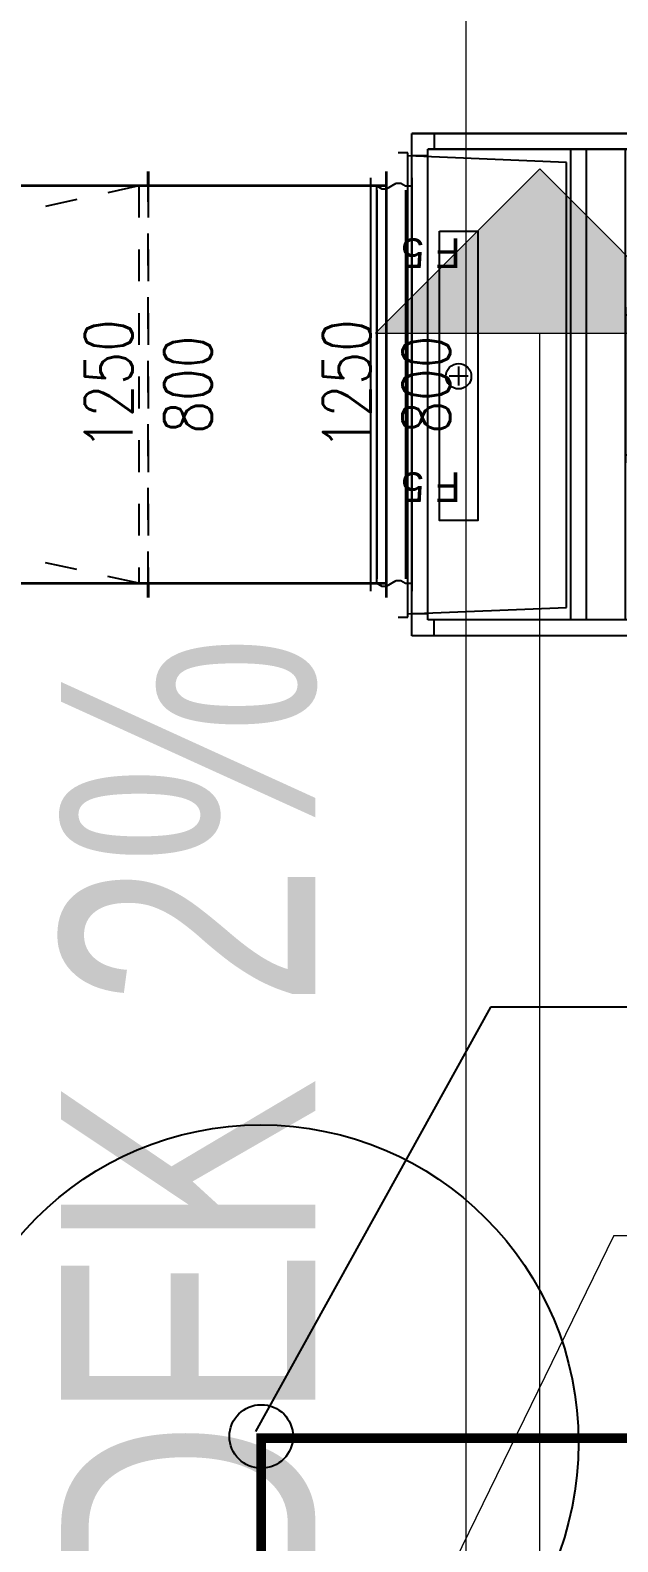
# Model space of a CAD drawing. Extents: x 6529560 to 6558080, y 5579316 to 5588131.
# Drawn here: x 6543309.13 to 6543310.98, y 5579511.859 to 5579516.613 of the extents above; entities that cross this region are included whole.
import ezdxf

# ---------------------------------------------------------------- set-up
doc = ezdxf.new("R2010")
doc.units = 0
doc.header["$MEASUREMENT"] = 0
for name, pattern in [('ACAD_ISO10W100', [18, 12, -3, 0, -3]), ('DASHED', [0.75, 0.5, -0.25]), ('GR_SOLID', [0])]:
    doc.linetypes.add(name, pattern=pattern)
doc.layers.get('0').update_dxf_attribs({"color": 2, "linetype": 'CONTINUOUS', "lineweight": 5})
for name, color, linetype in [('1', 2, 'CONTINUOUS'), ('Asekuracja', 6, 'CONTINUOUS'), ('FLUID-N1-150-DIM', 7, 'CONTINUOUS'), ('FLUID-N1-HID', 7, 'CONTINUOUS'), ('FLUID-W1-150-DIM', 7, 'CONTINUOUS'), ('IS_NAGRZEWNICA', 1, 'CONTINUOUS'), ('Sundoor', 60, 'CONTINUOUS')]:
    doc.layers.add(name, color=color, linetype=linetype)
for name, color, linetype, lineweight in [('arch_opisy', 20, 'CONTINUOUS', 13), ('arch_osie', 181, 'CONTINUOUS', 5), ('arch_zadaszenie_raster', 76, 'CONTINUOUS', 15), ('FLUID-N1', 7, 'CONTINUOUS', 35), ('FLUID-W1', 7, 'CONTINUOUS', 35), ('IS_CIĘŻARY', 1, 'CONTINUOUS', 25)]:
    doc.layers.add(name, color=color, linetype=linetype, lineweight=lineweight)
doc.styles.add('simplex', font='simplex.shx', dxfattribs={"width": 0.8})
doc.styles.get("Standard").update_dxf_attribs({"font": 'arial.ttf', "width": 0.75})

# ---------------------------------------------------------------- blocks, each defined once
blk = doc.blocks.new('A$C49CF53B7')
at = {"layer": '1'}
for p, q in [((5.6148892327e-06, 1580.000003172737), (275.0000056148892, 1580.000003172737)), ((5.6148892327e-06, 1580.000003172737), (5.6148892327e-06, 3.1727377063e-06)), ((70.00000561488923, 1580.000003172737), (70.00000561488923, 1530.000003172738)), ((275.0000056148892, 1580.000003172737), (1025.000005614889, 1580.000003172737)), ((1025.000005614889, 1580.000003172737), (3050.000005614889, 1580.000003172737)), ((2980.000005614889, 1580.000003172737), (2980.000005614889, 1530.000003172738)), ((3050.000005614889, 1580.000003172737), (3050.000005614889, 3.1727377063e-06)), ((3050.000005614889, 1580.000003172737), (4175.000005614889, 1580.000003172737)), ((3050.000005614889, 1580.000003172737), (3050.000005614889, 3.1727377063e-06)), ((3120.000005614889, 1580.000003172737), (3120.000005614889, 1530.000003172738)), ((4175.000005614889, 1580.000003172737), (4700.000005614889, 1580.000003172737)), ((4630.000005614889, 1580.000003172737), (4630.000005614889, 1530.000003172738)), ((4700.000005614889, 1580.000003172737), (4700.000005614889, 3.1727377063e-06)), ((50.00000561488923, 1530.000003172738), (275.0000056148892, 1530.000003172738)), ((50.00000561488923, 1530.000003172738), (50.00000561488923, 50.0000031727377)), ((50.00000561488923, 65.0000031727377), (50.00000561488923, 1525.000003172738)), ((175.0000056148892, 65.0000031727377), (175.0000056148892, 1525.000003172738)), ((250.0000056148892, 1530.000003172738), (250.0000056148892, 50.0000031727377)), ((275.0000056148892, 1530.000003172738), (1025.000005614889, 1530.000003172738)), ((300.0000056148892, 1530.000003172738), (300.0000056148892, 50.0000031727377)), ((363.0000056148892, 1531.000003172738), (363.0000056148892, 51.00000317273771)), ((1000.000005614889, 1530.000003172738), (1000.000005614889, 50.0000031727377)), ((1025.000005614889, 1530.000003172738), (3000.000005614889, 1530.000003172738)), ((1050.000005614889, 1530.000003172738), (1050.000005614889, 50.0000031727377)), ((1113.000005614889, 1531.000003172738), (1113.000005614889, 51.00000317273771)), ((1151.000005614889, 1235.000003172738), (1151.000005614889, 1531.000003172738)), ((1271.000005614889, 1235.000003172738), (1271.000005614889, 1531.000003172738)), ((1391.000005614889, 1235.000003172738), (1391.000005614889, 1531.000003172738)), ((1511.000005614889, 1235.000003172738), (1511.000005614889, 1531.000003172738)), ((1631.000005614889, 1235.000003172738), (1631.000005614889, 1531.000003172738)), ((1751.000005614889, 1235.000003172738), (1751.000005614889, 1531.000003172738)), ((1871.000005614889, 1235.000003172738), (1871.000005614889, 1531.000003172738)), ((2028.000005614889, 1531.000003172738), (2028.000005614889, 51.00000317273771)), ((2943.000005614889, 1531.000003172738), (2943.000005614889, 51.00000317273771)), ((3000.000005614889, 1530.000003172738), (3000.000005614889, 50.0000031727377)), ((3100.000005614889, 1530.000003172738), (4175.000005614889, 1530.000003172738)), ((3100.000005614889, 1530.000003172738), (3100.000005614889, 50.0000031727377)), ((4028.000005614889, 1531.000003172738), (4028.000005614889, 51.00000317273771)), ((4150.000005614889, 1530.000003172738), (4150.000005614889, 50.0000031727377)), ((4175.000005614889, 1530.000003172738), (4650.000005614889, 1530.000003172738)), ((4200.000005614889, 1530.000003172738), (4200.000005614889, 50.0000031727377)), ((4650.000005614889, 1530.000003172738), (4650.000005614889, 50.0000031727377)), ((5.6148892327e-06, 1510.000003172738), (50.00000561488923, 1510.000003172738)), ((175.0000056148892, 1500.000003172738), (50.00000561488923, 1500.000003172738)), ((363.0000056148892, 1521.000003172737), (393.0000056148892, 1521.000003172737)), ((393.0000056148892, 1521.000003172737), (393.0000056148892, 61.00000317273771)), ((393.0000056148892, 1511.000003172737), (993.0000056148893, 1491.000003172738)), ((993.0000056148893, 1491.000003172738), (993.0000056148893, 91.0000031727377)), ((3050.000005614889, 1510.000003172738), (3000.000005614889, 1510.000003172738)), ((3050.000005614889, 1510.000003172738), (3100.000005614889, 1510.000003172738)), ((4713.000005614889, 1511.000003172737), (4213.000005614889, 1491.000003172738)), ((4213.000005614889, 1491.000003172738), (4213.000005614889, 91.0000031727377)), ((4700.000005614889, 1510.000003172738), (4650.000005614889, 1510.000003172738)), ((4743.000005614889, 1521.000003172737), (4713.000005614889, 1521.000003172737)), ((4713.000005614889, 1521.000003172737), (4713.000005614889, 61.00000317273771)), ((4700.000005614889, 140.0000031727377), (4700.000005614889, 1440.000003172738)), ((4830.000005614889, 140.0000031727377), (4830.000005614889, 1440.000003172738)), ((4720.000005614889, 1415.000003172737), (4700.000005614889, 1415.000003172737)), ((4735.000005614889, 1406.000003172738), (4720.000005614889, 1415.000003172737)), ((4720.000005614889, 179.0000031727377), (4720.000005614889, 1401.000003172738)), ((4750.000005614888, 1406.000003172738), (4735.000005614889, 1406.000003172738)), ((4780.00000561489, 1424.000003172738), (4750.000005614888, 1406.000003172738)), ((4795.000005614889, 1424.000003172738), (4780.00000561489, 1424.000003172738)), ((4810.000005614889, 1415.000003172737), (4795.000005614889, 1424.000003172738)), ((4830.000005614889, 1415.000003172737), (4810.000005614889, 1415.000003172737)), ((4810.000005614889, 179.0000031727377), (4810.000005614889, 1401.000003172738)), ((1113.000005614889, 1235.000003172738), (2943.000005614889, 1235.000003172738)), ((1151.000005614889, 51.00000317273771), (1151.000005614889, 1235.000003172738)), ((1271.000005614889, 51.00000317273771), (1271.000005614889, 1235.000003172738)), ((1391.000005614889, 51.00000317273771), (1391.000005614889, 1235.000003172738)), ((1511.000005614889, 51.00000317273771), (1511.000005614889, 1235.000003172738)), ((1631.000005614889, 51.00000317273771), (1631.000005614889, 1235.000003172738)), ((1751.000005614889, 51.00000317273771), (1751.000005614889, 1235.000003172738)), ((1871.000005614889, 51.00000317273771), (1871.000005614889, 1235.000003172738)), ((2028.000005614889, 1185.000003172738), (2943.000005614889, 1185.000003172738)), ((2028.000005614889, 1150.000003172737), (2943.000005614889, 1150.000003172737)), ((3168.000005614889, 433.0000031727377), (3168.000005614889, 1148.000003172737)), ((3168.000005614889, 1148.000003172737), (3898.000005614889, 1148.000003172737)), ((3898.000005614889, 433.0000031727377), (3898.000005614889, 1148.000003172737)), ((2028.000005614889, 1115.000003172737), (2943.000005614889, 1115.000003172737)), ((2028.000005614889, 1080.000003172737), (2943.000005614889, 1080.000003172737)), ((2028.000005614889, 1045.000003172738), (2943.000005614889, 1045.000003172738)), ((2028.000005614889, 1010.000003172738), (2943.000005614889, 1010.000003172738)), ((3806.000005614889, 1038.000003172737), (3694.00000561489, 1038.000003172737)), ((3694.00000561489, 1038.000003172737), (3694.00000561489, 543.0000031727376)), ((3806.000005614889, 543.0000031727376), (3806.000005614889, 1038.000003172737)), ((3847.000005614889, 971.0000031727377), (3898.000005614889, 1016.000003172737)), ((3898.000005614889, 546.0000031727377), (3898.000005614889, 1036.000003172738)), ((3918.000005614889, 1011.000003172737), (3898.000005614889, 1011.000003172737)), ((3933.000005614889, 1002.000003172738), (3918.000005614889, 1011.000003172737)), ((3948.00000561489, 1002.000003172738), (3933.000005614889, 1002.000003172738)), ((3978.00000561489, 1020.000003172738), (3948.00000561489, 1002.000003172738)), ((3993.000005614889, 1020.000003172738), (3978.00000561489, 1020.000003172738)), ((4008.000005614889, 1011.000003172737), (3993.000005614889, 1020.000003172738)), ((4028.000005614889, 1011.000003172737), (4008.000005614889, 1011.000003172737)), ((4028.000005614889, 546.0000031727377), (4028.000005614889, 1036.000003172738)), ((2028.000005614889, 975.0000031727378), (2943.000005614889, 975.0000031727378)), ((3806.000005614889, 983.0000031727378), (3694.00000561489, 983.0000031727378)), ((3847.000005614889, 971.0000031727377), (3806.000005614889, 993.0000031727377)), ((3847.000005614889, 611.0000031727377), (3847.000005614889, 971.0000031727377)), ((3918.000005614889, 585.0000031727376), (3918.000005614889, 997.0000031727376)), ((4008.000005614889, 585.0000031727376), (4008.000005614889, 997.0000031727376)), ((2028.000005614889, 940.0000031727376), (2943.000005614889, 940.0000031727376)), ((2028.000005614889, 905.0000031727376), (2943.000005614889, 905.0000031727376)), ((3314.000005614889, 899.0000031727376), (3419.00000561489, 926.0000031727377)), ((3646.000005614889, 926.0000031727377), (3419.00000561489, 926.0000031727377)), ((3419.00000561489, 926.0000031727377), (3419.00000561489, 656.0000031727376)), ((3664.00000561489, 899.0000031727376), (3646.000005614889, 926.0000031727377)), ((3646.000005614889, 656.0000031727376), (3646.000005614889, 926.0000031727377)), ((2028.000005614889, 870.0000031727377), (2943.000005614889, 870.0000031727377)), ((3314.000005614889, 683.0000031727377), (3314.000005614889, 899.0000031727376)), ((3664.00000561489, 683.0000031727377), (3664.00000561489, 899.0000031727376)), ((3806.000005614889, 899.0000031727376), (3694.00000561489, 899.0000031727376)), ((2028.000005614889, 835.0000031727377), (2943.000005614889, 835.0000031727377)), ((2028.000005614889, 800.0000031727378), (2943.000005614889, 800.0000031727378)), ((2028.000005614889, 765.0000031727377), (2943.000005614889, 765.0000031727377)), ((3664.00000561489, 806.0000031727376), (3694.00000561489, 806.0000031727376)), ((3664.00000561489, 776.0000031727376), (3694.00000561489, 776.0000031727376)), ((3806.000005614889, 791.0000031727377), (3694.00000561489, 791.0000031727377)), ((2028.000005614889, 730.0000031727376), (2943.000005614889, 730.0000031727376)), ((2028.000005614889, 695.0000031727377), (2943.000005614889, 695.0000031727377)), ((3419.00000561489, 656.0000031727376), (3314.000005614889, 683.0000031727377)), ((3664.00000561489, 683.0000031727377), (3646.000005614889, 656.0000031727376)), ((3806.000005614889, 683.0000031727377), (3694.00000561489, 683.0000031727377)), ((2028.000005614889, 660.0000031727376), (2943.000005614889, 660.0000031727376)), ((2028.000005614889, 625.0000031727377), (2943.000005614889, 625.0000031727377)), ((3419.00000561489, 656.0000031727376), (3646.000005614889, 656.0000031727376)), ((2028.000005614889, 590.0000031727377), (2943.000005614889, 590.0000031727377)), ((3806.000005614889, 598.0000031727377), (3694.00000561489, 598.0000031727377)), ((3847.000005614889, 611.0000031727377), (3806.000005614889, 588.0000031727377)), ((3898.000005614889, 566.0000031727377), (3847.000005614889, 611.0000031727377)), ((3918.000005614889, 571.0000031727377), (3898.000005614889, 571.0000031727377)), ((3933.000005614889, 562.0000031727377), (3918.000005614889, 571.0000031727377)), ((3978.00000561489, 580.0000031727376), (3948.00000561489, 562.0000031727377)), ((3993.000005614889, 580.0000031727376), (3978.00000561489, 580.0000031727376)), ((4008.000005614889, 571.0000031727377), (3993.000005614889, 580.0000031727376)), ((4028.000005614889, 571.0000031727377), (4008.000005614889, 571.0000031727377)), ((2028.000005614889, 555.0000031727376), (2943.000005614889, 555.0000031727376)), ((3694.00000561489, 543.0000031727376), (3806.000005614889, 543.0000031727376)), ((3948.00000561489, 562.0000031727377), (3933.000005614889, 562.0000031727377)), ((2028.000005614889, 520.0000031727377), (2943.000005614889, 520.0000031727377)), ((2028.000005614889, 485.0000031727376), (2943.000005614889, 485.0000031727376)), ((2028.000005614889, 450.0000031727377), (2943.000005614889, 450.0000031727377)), ((3898.000005614889, 433.0000031727377), (3168.000005614889, 433.0000031727377)), ((2028.000005614889, 415.0000031727377), (2943.000005614889, 415.0000031727377)), ((2028.000005614889, 380.0000031727377), (2943.000005614889, 380.0000031727377)), ((2028.000005614889, 345.0000031727377), (2943.000005614889, 345.0000031727377)), ((2028.000005614889, 310.0000031727377), (2943.000005614889, 310.0000031727377)), ((2028.000005614889, 275.0000031727377), (2943.000005614889, 275.0000031727377)), ((2028.000005614889, 240.0000031727377), (2943.000005614889, 240.0000031727377)), ((2028.000005614889, 205.0000031727377), (2943.000005614889, 205.0000031727377)), ((2028.000005614889, 170.0000031727377), (2943.000005614889, 170.0000031727377)), ((4720.000005614889, 165.0000031727377), (4700.000005614889, 165.0000031727377)), ((4735.000005614889, 156.0000031727377), (4720.000005614889, 165.0000031727377)), ((4750.000005614888, 156.0000031727377), (4735.000005614889, 156.0000031727377)), ((4780.00000561489, 174.0000031727377), (4750.000005614888, 156.0000031727377)), ((4795.000005614889, 174.0000031727377), (4780.00000561489, 174.0000031727377)), ((4810.000005614889, 165.0000031727377), (4795.000005614889, 174.0000031727377)), ((4830.000005614889, 165.0000031727377), (4810.000005614889, 165.0000031727377)), ((2028.000005614889, 135.0000031727377), (2943.000005614889, 135.0000031727377)), ((2028.000005614889, 100.0000031727377), (2943.000005614889, 100.0000031727377)), ((5.6148892327e-06, 70.0000031727377), (50.00000561488923, 70.0000031727377)), ((175.0000056148892, 90.0000031727377), (50.00000561488923, 90.0000031727377)), ((50.00000561488923, 50.0000031727377), (275.0000056148892, 50.0000031727377)), ((275.0000056148892, 50.0000031727377), (50.00000561488923, 50.0000031727377)), ((70.00000561488923, 3.1727377063e-06), (70.00000561488923, 50.0000031727377)), ((275.0000056148892, 50.0000031727377), (1025.000005614889, 50.0000031727377)), ((1025.000005614889, 50.0000031727377), (275.0000056148892, 50.0000031727377)), ((393.0000056148892, 61.00000317273771), (363.0000056148892, 61.00000317273771)), ((993.0000056148893, 91.0000031727377), (393.0000056148892, 71.0000031727377)), ((1025.000005614889, 50.0000031727377), (3000.000005614889, 50.0000031727377)), ((3000.000005614889, 50.0000031727377), (1025.000005614889, 50.0000031727377)), ((2028.000005614889, 65.0000031727377), (2943.000005614889, 65.0000031727377)), ((2980.000005614889, 3.1727377063e-06), (2980.000005614889, 50.0000031727377)), ((3050.000005614889, 70.0000031727377), (3000.000005614889, 70.0000031727377)), ((3050.000005614889, 70.0000031727377), (3100.000005614889, 70.0000031727377)), ((3100.000005614889, 50.0000031727377), (4175.000005614889, 50.0000031727377)), ((4175.000005614889, 50.0000031727377), (3100.000005614889, 50.0000031727377)), ((3120.000005614889, 3.1727377063e-06), (3120.000005614889, 50.0000031727377)), ((4175.000005614889, 50.0000031727377), (4650.000005614889, 50.0000031727377)), ((4650.000005614889, 50.0000031727377), (4175.000005614889, 50.0000031727377)), ((4213.000005614889, 91.0000031727377), (4713.000005614889, 71.0000031727377)), ((4630.000005614889, 3.1727377063e-06), (4630.000005614889, 50.0000031727377)), ((4700.000005614889, 70.0000031727377), (4650.000005614889, 70.0000031727377)), ((4713.000005614889, 61.00000317273771), (4743.000005614889, 61.00000317273771)), ((5.6148892327e-06, 3.1727377063e-06), (275.0000056148892, 3.1727377063e-06)), ((275.0000056148892, 3.1727377063e-06), (5.6148892327e-06, 3.1727377063e-06)), ((275.0000056148892, 3.1727377063e-06), (1025.000005614889, 3.1727377063e-06)), ((1025.000005614889, 3.1727377063e-06), (275.0000056148892, 3.1727377063e-06)), ((1025.000005614889, 3.1727377063e-06), (3050.000005614889, 3.1727377063e-06)), ((3050.000005614889, 3.1727377063e-06), (1025.000005614889, 3.1727377063e-06)), ((3050.000005614889, 3.1727377063e-06), (4175.000005614889, 3.1727377063e-06)), ((4175.000005614889, 3.1727377063e-06), (3050.000005614889, 3.1727377063e-06)), ((4175.000005614889, 3.1727377063e-06), (4700.000005614889, 3.1727377063e-06)), ((4700.000005614889, 3.1727377063e-06), (4175.000005614889, 3.1727377063e-06))]:
    blk.add_line(p, q, dxfattribs=at)
for s, p in [('F 7', (410.0000056148892, 1066.000003172737)), ('F 5', (4546.000005614889, 1066.000003172737)), ('F 7', (410.0000056148892, 330.0000031727377)), ('F 5', (4546.000005614889, 330.0000031727377))]:
    blk.add_text(s, height=93, dxfattribs=at).set_placement(p)
blk = doc.blocks.new('*U878')
at = {"color": 4, "linetype": 'Continuous', "lineweight": -2}
for p, q in [((-375, 624.9999994303507), (-375, 670)), ((-375, -670), (-375, -625.00000056962))]:
    blk.add_line(p, q, dxfattribs=at)
at = {"layer": 'FLUID-N1-HID', "color": 8, "linetype": 'DASHED', "lineweight": -3}
for p, q in [((-375, 624.9999999999708), (-375, -625)), ((-375, 624.9999999999708), (375, 624.9999999999708)), ((375, 624.9999999999708), (375, -625)), ((-375, -625), (375, -625))]:
    blk.add_line(p, q, dxfattribs=at)
blk = doc.blocks.new('*U879')
at = {"color": 4, "linetype": 'Continuous', "lineweight": -2}
for p, q in [((-312.5000000000073, 4.094745236e-07, 669.9999997280246), (-312.5000000000073, 3.819714038e-07, 624.9999994304671)), ((-312.5000000000073, -3.819714038e-07, -625.0000005695327), (-312.5000000000073, -4.094745236e-07, -670.0000002719753))]:
    blk.add_line(p, q, dxfattribs=at)
at = {"layer": 'FLUID-N1-HID', "color": 8, "linetype": 'DASHED', "lineweight": -3}
for p, q in [((-312.5000000000073, -3.819714038e-07, -625.0000002444721), (-312.5000000000073, 3.819714038e-07, 624.9999997555278)), ((-312.5000000000073, 3.819714038e-07, 624.9999997555278), (-282.5000000000073, 3.819714038e-07, 624.9999997555278)), ((-282.5000000000073, -3.819714038e-07, -625.0000002444721), (-282.5000000000073, 3.819714038e-07, 624.9999997555278)), ((-282.5000000000073, 3.819714038e-07, 624.9999997555278), (282.5, 3.055774869e-07, 499.9999998166458)), ((282.5, -3.055774869e-07, -500.0000001833832), (282.5, 3.055774869e-07, 499.9999998166167)), ((282.5, 3.055774869e-07, 499.9999998166167), (312.5, 3.055774869e-07, 499.9999998166167)), ((312.5, -3.055774869e-07, -500.0000001833832), (312.5, 3.055774869e-07, 499.9999998166167)), ((-312.5000000000073, -3.819714038e-07, -625.0000002444721), (-282.5000000000073, -3.819714038e-07, -625.0000002444721)), ((-282.5000000000073, -3.819714038e-07, -625.0000002444721), (282.5, -3.055774869e-07, -500.0000001833541)), ((282.5, -3.055774869e-07, -500.0000001833832), (312.5, -3.055774869e-07, -500.0000001833832))]:
    blk.add_line(p, q, dxfattribs=at)
blk = doc.blocks.new('*U880')
at = {"color": 3, "linetype": 'Continuous', "lineweight": -2}
for p, q in [((-750, 669.9999999999708), (-750, 624.9999999999708)), ((750.0000000000072, 624.9999999999708), (750.0000000000072, 670)), ((-750, 624.9999999999708), (-750, -625)), ((750.0000000000072, -625), (750.0000000000072, 624.9999999999708)), ((-750, -625), (-750, -670.0000000000291)), ((750.0000000000072, -670), (750.0000000000072, -625))]:
    blk.add_line(p, q, dxfattribs=at)
at = {"color": 0, "linetype": 'ByBlock', "lineweight": -2}
for p, q in [((750.0000000000072, 624.9999999999708), (-750, 624.9999999999708)), ((-750, -625), (750.0000000000072, -625))]:
    blk.add_line(p, q, dxfattribs=at)
at = {"color": 3, "linetype": 'Continuous', "lineweight": -3}
for p, q in [((-720, 624.9999999999708), (-720, -625)), ((720.0000000000073, 624.9999999999708), (720.0000000000073, -625))]:
    blk.add_line(p, q, dxfattribs=at)
blk = doc.blocks.new('*U911')
at = {"color": 4, "linetype": 'Continuous', "lineweight": -2}
for p, q in [((-375.0000000000073, 624.9999994303798), (-375.0000000000073, 670)), ((-375.0000000000073, -670), (-375.0000000000073, -625.00000056962))]:
    blk.add_line(p, q, dxfattribs=at)
at = {"layer": 'FLUID-N1-HID', "color": 8, "linetype": 'DASHED', "lineweight": -3}
for p, q in [((-375.0000000000073, 625), (-375.0000000000073, -625)), ((-375.0000000000073, 625), (374.9999999999927, 625)), ((375, 625), (375, -625)), ((-375.0000000000073, -625.0000000000291), (374.9999999999927, -625.0000000000291))]:
    blk.add_line(p, q, dxfattribs=at)
blk = doc.blocks.new('*U912')
at = {"color": 4, "linetype": 'Continuous', "lineweight": -2}
for p, q in [((-312.5, 4.094727046e-07, 669.9999997280246), (-312.5, 3.819714038e-07, 624.9999994304671)), ((-312.5, -3.819732228e-07, -625.0000005695327), (-312.5, -4.094745236e-07, -670.0000002720043))]:
    blk.add_line(p, q, dxfattribs=at)
at = {"layer": 'FLUID-N1-HID', "color": 8, "linetype": 'DASHED', "lineweight": -3}
for p, q in [((-312.5, -3.819732228e-07, -625.0000002444721), (-312.5, 3.819714038e-07, 624.9999997555278)), ((-312.5, 3.819714038e-07, 624.9999997555278), (-282.5, 3.819714038e-07, 624.9999997555278)), ((-282.5, -3.819732228e-07, -625.0000002444721), (-282.5, 3.819714038e-07, 624.9999997555278)), ((-282.5, 3.819714038e-07, 624.9999997555278), (282.5, 3.055774869e-07, 499.9999998166458)), ((282.5, -3.055774869e-07, -500.0000001833541), (282.5, 3.055774869e-07, 499.9999998166167)), ((282.5, 3.055774869e-07, 499.9999998166167), (312.5000000000073, 3.055774869e-07, 499.9999998166167)), ((312.5, -3.055774869e-07, -500.0000001833541), (312.5, 3.055774869e-07, 499.9999998166167)), ((-312.5, -3.819732228e-07, -625.0000002444721), (-282.5, -3.819732228e-07, -625.0000002444721)), ((-282.5, -3.819732228e-07, -625.0000002444721), (282.5, -3.055774869e-07, -500.0000001833541)), ((282.5, -3.055774869e-07, -500.0000001833541), (312.5000000000073, -3.055774869e-07, -500.0000001833541))]:
    blk.add_line(p, q, dxfattribs=at)
blk = doc.blocks.new('*U921')
at = {"color": 3, "linetype": 'Continuous', "lineweight": -2}
for p, q in [((-750, 669.9999999999708), (-750, 625)), ((750, 625), (750, 670.0000000000291)), ((-750, 625), (-750, -625)), ((750, -625), (750, 625)), ((-750, -625), (-750, -670.0000000000291)), ((750, -670), (750, -625))]:
    blk.add_line(p, q, dxfattribs=at)
at = {"color": 0, "linetype": 'ByBlock', "lineweight": -2}
for p, q in [((750, 625), (-750, 625)), ((-750, -625), (750, -625))]:
    blk.add_line(p, q, dxfattribs=at)
at = {"color": 3, "linetype": 'Continuous', "lineweight": -3}
for p, q in [((-720, 625), (-720, -625)), ((720, 625), (720, -625))]:
    blk.add_line(p, q, dxfattribs=at)

msp = doc.modelspace()

# ---------------------------------------------------------------- hatches: boundary and pattern name
at = {"layer": 'arch_opisy', "linetype": 'GR_SOLID'}
msp.add_hatch(color=8, dxfattribs=at).paths.add_polyline_path([(6543310.216486586, 5579515.660170621), (6543310.733644586, 5579516.17732662), (6543311.250800586, 5579515.660170621)])
at = {"layer": 'arch_zadaszenie_raster'}
h = msp.add_hatch(dxfattribs=at)
h.set_pattern_fill('ANSI32,_O', color=256, scale=6, angle=45)
h.set_pattern_definition([(90, (0, 0), (-2.25, 4e-16), []), (90, (0.7499999987414764, 0.7499999987414763), (-2.25, 4e-16), [])])
h.paths.add_polyline_path([(6543267.557206843, 5579506.670167253), (6543376.157140385, 5579506.670167253), (6543376.157140385, 5579517.970125428), (6543267.557206843, 5579517.970125428)])
h.paths.add_polyline_path([(6543333.857066277, 5579514.9894225), (6543333.857066277, 5579513.7894225), (6543339.857066277, 5579513.7894225), (6543339.857066277, 5579514.9894225)], flags=16)
h.paths.add_polyline_path([(6543345.857066275, 5579514.989421268), (6543345.857066275, 5579513.789421268), (6543351.857066276, 5579513.789421268), (6543351.857066276, 5579514.989421268)], flags=16)
h.paths.add_polyline_path([(6543344.94254697, 5579517.265056835), (6543343.382546971, 5579517.265056835), (6543343.382546971, 5579516.005056835), (6543344.94254697, 5579516.005056835)], flags=16)
h.paths.add_polyline_path([(6543295.697172761, 5579514.810125429), (6543295.697172761, 5579516.370125428), (6543293.837172764, 5579516.370125428), (6543293.837172764, 5579514.810125429)], flags=16)
h.paths.add_polyline_path([(6543295.697172761, 5579509.550125431), (6543295.697172761, 5579511.110125429), (6543293.837172764, 5579511.110125429), (6543293.837172764, 5579509.550125431)], flags=16)

# ---------------------------------------------------------------- linework, layer by layer
at = {"color": 2}
for q in [(6543309.857135714, 5579510.550156467, -0.0111760663303358), (6543318.214082805, 5579512.822216595, 7375.591727549812)]:
    msp.add_line((6543310.967123917, 5579512.822216595, 7375.591727549812), q, dxfattribs=at)
at = {"layer": 'arch_opisy', "color": 8}
msp.add_line((6543310.733644586, 5579509.66017062), (6543310.733644586, 5579515.660170621), dxfattribs=at)
at = {"layer": 'arch_opisy', "color": 8, "extrusion": (0, 0, -1)}
msp.add_lwpolyline([(-6543310.216486586, 5579515.660170621), (-6543311.250800586, 5579515.660170621), (-6543310.733644586, 5579516.17732662), (-6543310.216486586, 5579515.660170621)], dxfattribs=at)
at = {"layer": 'arch_osie', "linetype": 'ACAD_ISO10W100', "ltscale": 0.3, "extrusion": (-4.9483178e-09, -8.026501e-10, 1)}
msp.add_lwpolyline([(6543309.857134329, 5579501.825043616), (6543309.857135954, 5579512.170168825)], dxfattribs=at)
at = {"layer": 'Asekuracja', "const_width": 0.03}
msp.add_lwpolyline([(6543269.797135264, 5579514.784297917), (6543269.797135264, 5579508.925663126), (6543309.857137858, 5579508.917815338), (6543309.857138194, 5579512.184819122), (6543369.807139169, 5579512.176972943)], dxfattribs=at)
at = {"layer": 'IS_NAGRZEWNICA'}
for elevation in [-31.95108713718855, -32.48608713441081]:
    msp.add_lwpolyline([(6543310.418500666, 5579515.980578845), (6543310.538500666, 5579515.980578845), (6543310.538500666, 5579515.070578845), (6543310.418500666, 5579515.070578845)], close=True, dxfattribs=dict(at, elevation=elevation))
for points, elevation in [([(6543310.448500666, 5579515.525578846), (6543310.508500666, 5579515.525578846)], -31.95108713718855), ([(6543310.448500666, 5579515.525578846), (6543310.508500666, 5579515.525578846)], -32.48608713441081), ([(6543310.478500664, 5579515.555578845), (6543310.478500664, 5579515.495578845)], -31.95108713718855), ([(6543310.478500664, 5579515.555578844), (6543310.478500664, 5579515.495578845)], -32.48608713441081)]:
    msp.add_lwpolyline(points, dxfattribs=dict(at, elevation=elevation))
for centre in [(6543310.478500664, 5579515.524578845, -31.95108713718855), (6543310.478500664, 5579515.524578845, -32.48608713441081)]:
    msp.add_circle(centre, 0.04, dxfattribs=at)
at = {"layer": 'Sundoor'}
for p, q in [((6543310.578367079, 5579513.540834706, 7375.591727549812), (6543309.838771571, 5579512.205744181, 229.2972867484377)), ((6543316.947008886, 5579513.540834706, 7375.591727549812), (6543310.578367079, 5579513.540834706, 7375.591727549812)), ((6543369.857135952, 5579512.170169468, 6.8409463e-08), (6543309.857135686, 5579512.19014746)), ((6543309.857135741, 5579508.910165473, -0.0223521326634), (6543309.857135686, 5579512.19014746))]:
    msp.add_line(p, q, dxfattribs=at)
at = {"layer": 'Sundoor', "color": 63}
msp.add_circle((6543309.856268, 5579512.170169214, 9.0294634e-09), 1, dxfattribs=at)
at = {"layer": 'Sundoor'}
msp.add_circle((6543309.857135686, 5579512.19014746), 0.1, dxfattribs=at)

# ---------------------------------------------------------------- block references
at = {"layer": '1', "xscale": 0.001, "yscale": 0.001, "zscale": 0.001, "rotation": 180}
msp.add_blockref('A$C49CF53B7', (6543315.031500672, 5579516.288455787, 18.45410410315344), dxfattribs=at)
at = {"layer": 'FLUID-N1', "color": 4, "linetype": 'Continuous', "extrusion": (1e-16, -1, 6.111551e-10), "xscale": 0.001, "yscale": 0.001, "zscale": 0.001, "rotation": 180}
for name, p in [('*U879', (6543309.189000666, 17.48751340626534, -5579515.498455878)), ('*U912', (6543309.189000666, 17.45251340904308, -5579515.498455878))]:
    msp.add_blockref(name, p, dxfattribs=at)
at = {"layer": 'FLUID-N1', "color": 4, "linetype": 'Continuous', "extrusion": (1e-16, 0, -1), "xscale": 0.001, "yscale": 0.001, "zscale": 0.001, "rotation": 180}
for name, p in [('*U878', (-6543309.876500664, 5579515.498455888, -17.48410345598307)), ('*U911', (-6543309.876500664, 5579515.498455888, -17.44910345876081))]:
    msp.add_blockref(name, p, dxfattribs=at)
at = {"layer": 'FLUID-W1', "color": 3, "linetype": 'Continuous', "xscale": 0.001, "yscale": 0.001, "zscale": 0.001, "rotation": 180}
for name, p in [('*U880', (6543309.501500665, 5579515.498455889, 18.50910345678403)), ('*U921', (6543309.501500665, 5579515.498455889, 18.47410345956177))]:
    msp.add_blockref(name, p, dxfattribs=at)
at = {"layer": 'IS_CIĘŻARY', "xscale": 0.001, "yscale": 0.001, "zscale": 0.001, "rotation": 180}
msp.add_blockref('A$C49CF53B7', (6543315.031500672, 5579516.288455787, 18.9891041003757), dxfattribs=at)

# ---------------------------------------------------------------- texts
at = {"layer": 'arch_opisy', "color": 8, "width": 0.722959}
msp.add_text('SPADEK 2%', height=0.8, rotation=90, dxfattribs=at).set_placement((6543310.027199569, 5579510.039273193, 13.87958028796579))
at = {"layer": 'FLUID-N1-150-DIM', "color": 7, "char_height": 0.15, "attachment_point": 5, "rotation": 90.00000000000001, "style": 'simplex'}
for insert in [(6543309.501500665, 5579515.498455888, 17.48410345678439), (6543309.501500665, 5579515.498455888, 17.44910345956214), (6543310.251500665, 5579515.498455888, 17.48410345678439), (6543310.251500665, 5579515.498455888, 17.44910345956214)]:
    msp.add_mtext('1250\\P800', dxfattribs=dict(at, insert=insert))
at = {"layer": 'FLUID-W1-150-DIM', "color": 7, "char_height": 0.15, "attachment_point": 5, "rotation": 90, "style": 'simplex'}
for insert in [(6543310.251500665, 5579515.498455889, 18.50910345678403), (6543310.251500665, 5579515.498455889, 18.47410345956177)]:
    msp.add_mtext('1250\\P800', dxfattribs=dict(at, insert=insert))

doc.saveas('drawing.dxf')
